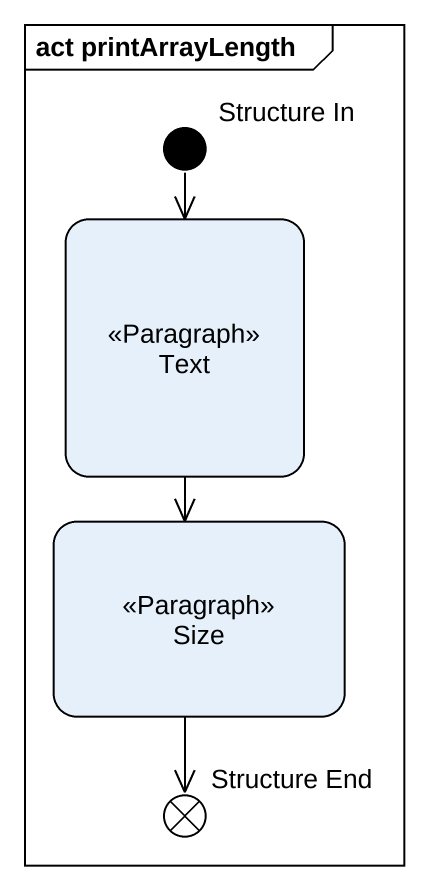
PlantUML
@startuml
mainframe act printArrayLength
hide empty description
state "Structure In" as Structure_In <<start>>
state Text <<Paragraph>>
state Size <<Paragraph>>
state "Structure End" as Structure_End <<end>>
Structure_In --> Text
Text --> Size
Size --> Structure_End
@enduml
